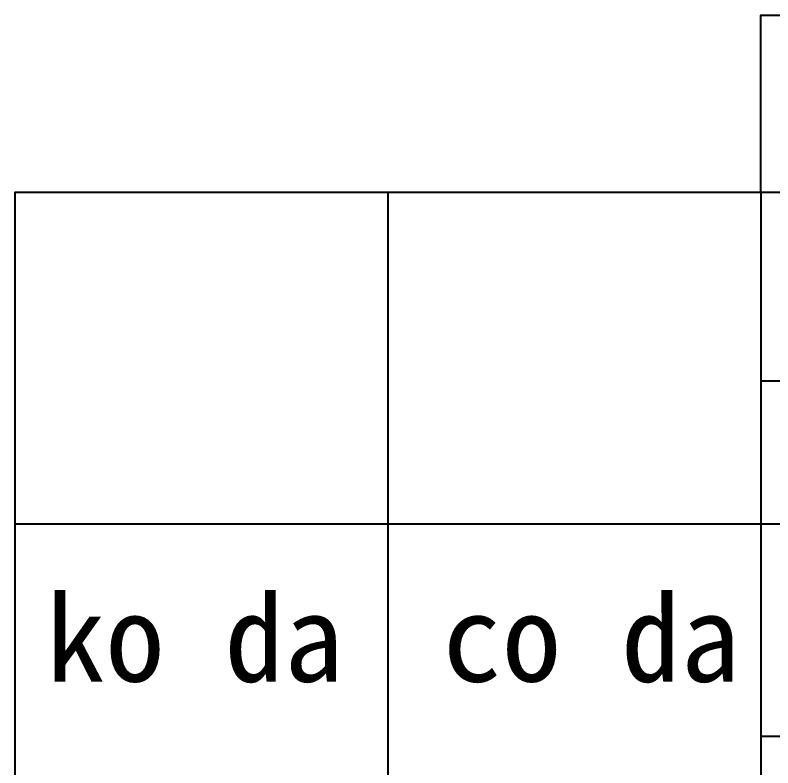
# Model space of a CAD drawing. Extents: x 21 to 47673, y 9 to 26406.
# Drawn here: x 23550 to 27875, y 17676 to 21972 of the extents above; entities that cross this region are included whole.
import ezdxf

# ---------------------------------------------------------------- set-up
doc = ezdxf.new("R2010")
doc.units = 0
doc.header["$LTSCALE"] = 10
doc.layers.add('_P18_製品寸法', color=9, linetype='Continuous')
doc.layers.add('_図面枠', color=7, linetype='Continuous')
doc.styles.add('OKAMURA-G', font='MS Gothic.ttf', dxfattribs={"width": 0.7})

msp = doc.modelspace()

# ---------------------------------------------------------------- linework, layer by layer
at = {"layer": '_P18_製品寸法'}
for p, q in [((25678.0853, 20962.5218), (25678.0853, 14124.7425)), ((27805.7174, 20962.5218), (27805.7174, 14124.7425)), ((45149.6249, 19882.4213), (27805.7174, 19882.4213)), ((23550.4533, 19069.3068), (45149.6249, 19069.3068)), ((27805.7174, 17857.5432), (45149.6249, 17857.5432))]:
    msp.add_line(p, q, dxfattribs=at)
for points in [[(27805.7174, 20962.5218), (27805.7174, 21972.1346), (45149.6249, 21972.1346), (45149.6249, 20962.5218)], [(40894.3607, 19882.4213), (45149.6249, 19882.4213), (45149.6249, 14124.7425), (23550.4533, 14124.7425), (23550.4533, 20962.5218), (45149.6249, 20962.5218), (45149.6249, 19882.4213)]]:
    msp.add_lwpolyline(points, dxfattribs=at)

# ---------------------------------------------------------------- texts
at = {"layer": '_図面枠', "color": 3, "style": 'OKAMURA-G'}
for s, p in [('ko da', (23724.5291, 18167.9195)), ('co da', (25988.1047, 18167.9195))]:
    msp.add_text(s, height=500, dxfattribs=at).set_placement(p)

doc.saveas('drawing.dxf')
